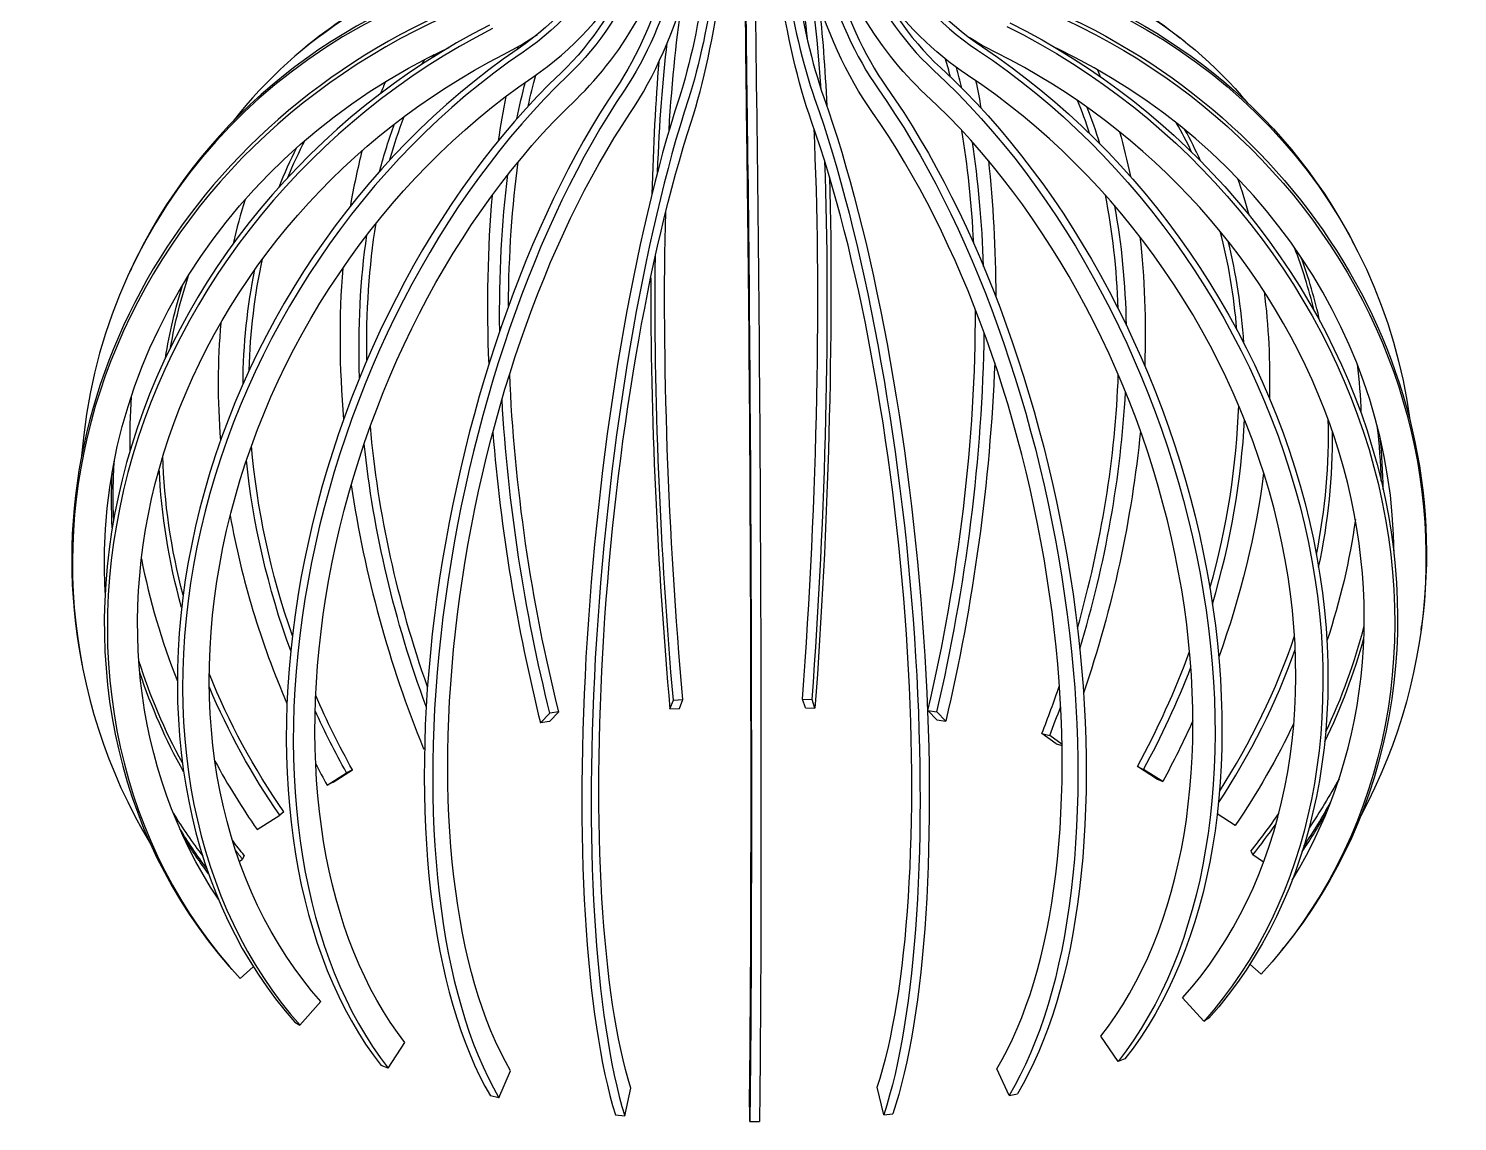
# Model space of a CAD drawing. Header units: millimetres. Extents: x 7085 to 25803, y -5245 to 9436.
# Drawn here: x 23824.1 to 24271.6, y -262.1 to 80.2 of the extents above; entities that cross this region are included whole.
import ezdxf

# ---------------------------------------------------------------- set-up
doc = ezdxf.new("R2010")
doc.units = ezdxf.units.MM
doc.layers.add('PV-1206', color=7, linetype='Continuous')

# ---------------------------------------------------------------- blocks, each defined once
blk = doc.blocks.new('*U47')
at = {"layer": 'PV-1206'}
for p, q in [((15282.21, -9880.94, 5578.71), (15281.52, -9880.93, 5577.66)), ((15340.28, -9895.49, 5641.99), (15339.07, -9894.99, 5641.02)), ((15239.6, -9907.13, 5464.88), (15239.48, -9907.61, 5463.81)), ((15261.79, -9957.38, 5407.32), (15262.74, -9957.83, 5407.96)), ((15263.42, -9957.84, 5409.01), (15262.74, -9957.83, 5407.96)), ((15268.53, -9958.06, 5416.5), (15275.07, -9961.32, 5420.67)), ((15251.16, -9964.94, 5377.04), (15251.62, -9965.88, 5376.03)), ((15276.29, -9961.81, 5421.64), (15275.07, -9961.32, 5420.67)), ((15252.86, -9968.35, 5373.42), (15256.92, -9969.91, 5376.87)), ((15288.73, -9968.13, 5429.34), (15294.33, -9970.91, 5432.92)), ((15290.39, -9969.08, 5430.17), (15288.73, -9968.13, 5429.34)), ((15290.39, -9969.08, 5430.17), (15295.99, -9971.86, 5433.75)), ((15295.99, -9971.86, 5433.75), (15294.33, -9970.91, 5432.92)), ((15262.54, -9983.42, 5360.85), (15263.54, -9984.76, 5359.96)), ((15263.54, -9984.76, 5359.96), (15270.38, -9986.81, 5366.79)), ((15314.63, -9984.31, 5439.84), (15314.91, -9984.44, 5440.05)), ((15314.88, -9984.47, 5439.92), (15314.63, -9984.31, 5439.84)), ((15281.26, -10006.52, 5347.58), (15279.77, -10004.86, 5348.3)), ((15344.61, -10005.57, 5447.34), (15347.6, -10006.6, 5450.1)), ((15346.83, -10007.23, 5447.75), (15344.61, -10005.57, 5447.34)), ((15281.26, -10006.52, 5347.58), (15287.28, -10007.58, 5354.94)), ((15346.83, -10007.23, 5447.75), (15349.83, -10008.27, 5450.5)), ((15349.83, -10008.27, 5450.5), (15347.6, -10006.6, 5450.1)), ((15305.42, -10031.66, 5338.99), (15303.54, -10029.79, 5339.5)), ((15305.42, -10031.66, 5338.99), (15310.33, -10031.56, 5346.76)), ((15376.64, -10030.48, 5451.36), (15378.15, -10030.35, 5453.93)), ((15376.64, -10030.48, 5451.36), (15378.95, -10032.35, 5451.51)), ((15378.15, -10030.35, 5453.93), (15380.46, -10032.23, 5454.08)), ((15378.95, -10032.35, 5451.51), (15380.46, -10032.23, 5454.08)), ((15331.96, -10056.83, 5334.01), (15334.11, -10058.79, 5333.76)), ((15334.11, -10058.79, 5333.76), (15337.7, -10057.45, 5341.77)), ((15409.11, -10057.78, 5451.67), (15409.12, -10056.39, 5454.24)), ((15409.11, -10057.78, 5451.67), (15411.35, -10059.75, 5451.55)), ((15409.12, -10056.39, 5454.24), (15411.36, -10058.35, 5454.11)), ((15411.35, -10059.75, 5451.55), (15411.36, -10058.35, 5454.11)), ((15551.61, -10072.97, 5644.42), (15550.87, -10071.82, 5645.38)), ((15363.59, -10084.62, 5332.15), (15365.71, -10081.99, 5340.24)), ((15363.59, -10084.62, 5332.15), (15365.89, -10086.56, 5332.16)), ((15438.18, -10082.78, 5450.96), (15440.22, -10084.71, 5450.58)), ((15439.58, -10085.45, 5448.23), (15438.18, -10082.78, 5450.96)), ((15439.58, -10085.45, 5448.23), (15441.61, -10087.38, 5447.84)), ((15441.61, -10087.38, 5447.84), (15440.22, -10084.71, 5450.58)), ((15396.11, -10111.09, 5334.06), (15396.72, -10107.23, 5342.07)), ((15463.65, -10107.96, 5444.31), (15465.35, -10109.73, 5443.7)), ((15466.27, -10111.85, 5441.25), (15463.65, -10107.96, 5444.31)), ((15396.11, -10111.09, 5334.06), (15398.39, -10112.87, 5334.34)), ((15467.6, -10113.07, 5441.08), (15465.35, -10109.73, 5443.7)), ((15466.27, -10111.85, 5441.25), (15467.53, -10113.16, 5440.8)), ((15576.39, -10126.04, 5585.7), (15576.22, -10125.33, 5586.75)), ((15427.58, -10134.67, 5339.62), (15426.73, -10129.73, 5347.36)), ((15483.92, -10130.35, 5434.72), (15485.18, -10131.86, 5433.91)), ((15487.52, -10135.33, 5431.19), (15483.92, -10130.35, 5434.72)), ((15427.58, -10134.67, 5339.62), (15429.71, -10136.19, 5340.15)), ((15488.78, -10136.84, 5430.38), (15485.18, -10131.86, 5433.91)), ((15487.52, -10135.33, 5431.19), (15488.78, -10136.84, 5430.38)), ((15456.29, -10153.58, 5349.48), (15454.14, -10147.76, 5356.8)), ((15502.71, -10155.55, 5417.71), (15499.29, -10150.85, 5421.02)), ((15458.14, -10154.74, 5350.22), (15456.29, -10153.58, 5349.48)), ((15479.93, -10167.24, 5361.08), (15476.69, -10160.79, 5367.86)), ((15504.44, -10161.09, 5410.25), (15504.61, -10161.81, 5409.21)), ((15506.62, -10164.66, 5407.11), (15504.61, -10161.81, 5409.21)), ((15481.38, -10167.97, 5361.98), (15479.93, -10167.24, 5361.08)), ((15497.27, -10174.47, 5374.68), (15495.37, -10171.29, 5377.57)), ((15562.36, -10175.15, 5474.18), (15562.77, -10174.91, 5475.25)), ((15503.86, -10176.39, 5381.38), (15504.81, -10176.64, 5382.39))]:
    blk.add_line(p, q, dxfattribs=at)
at = {"layer": 'PV-1206', "extrusion": (-0.596103, -0.704479, 0.385188)}
for centre, major_axis, ratio, start_param, end_param in [((15398.92, -10022.89, 5499.73), (-159.33, 115.76, -34.86), 0.920316, -1.373807, 0), ((15398.94, -10022.87, 5499.79), (-117.42, 141.94, 77.88), 0.908357, -0.798662, 0.328257), ((15398.81, -10023.37, 5498.67), (-159.33, 115.76, -34.86), 0.920316, -1.373807, 0.324884), ((15399.63, -10022.88, 5500.84), (-117.42, 141.94, 77.88), 0.908357, -0.798662, 0), ((15399.41, -10023.21, 5499.89), (-60.34, 128.22, 141.13), 0.839323, -0.415266, 0.176659), ((15398.81, -10023.4, 5498.62), (-147.65, 58.46, -121.58), 0.874448, -1.852051, 0), ((15399.27, -10024.34, 5497.61), (-147.65, 58.46, -121.58), 0.874448, -1.852051, 0.02171), ((15399.41, -10023.21, 5499.89), (60.34, -128.22, -141.13), 0.839323, -2.429934, -2.336763), ((15400.69, -10023.74, 5500.9), (20.73, -108.65, -166.63), 0.717551, -2.488651, -2.403267), ((15400.62, -10023.71, 5500.86), (-60.34, 128.22, 141.13), 0.839323, -0.415266, 0), ((15400.69, -10023.74, 5500.9), (20.73, -108.65, -166.63), 0.717551, -2.260517, -2.05994), ((15399.31, -10024.4, 5497.56), (-120.62, 15.24, -158.8), 0.773636, -2.116004, -0.242243), ((15400.32, -10025.74, 5496.67), (-120.62, 15.24, -158.8), 0.773636, -2.116004, -0.242243), ((15399.41, -10023.21, 5499.89), (60.34, -128.22, -141.13), 0.839323, -2.156681, -1.950249), ((15402.45, -10024.76, 5501.77), (-5.8, -92.11, -177.43), 0.550692, -2.543736, -2.516462), ((15402.45, -10024.76, 5501.77), (-5.8, -92.11, -177.43), 0.550692, -2.393274, -2.284208), ((15400.69, -10023.74, 5500.9), (20.73, -108.65, -166.63), 0.717551, -1.936141, -1.624175), ((15402.45, -10024.76, 5501.77), (-5.8, -92.11, -177.43), 0.550692, -2.170136, -1.913292), ((15400.11, -10026.13, 5495.63), (-97.83, -12.36, -174), 0.624213, -2.253847, -0.380086), ((15401.6, -10027.79, 5494.91), (-97.83, -12.36, -174), 0.624213, -2.253847, -0.380086), ((15382.7, -9897.24, 5704.41), (62.75, -24.84, 51.67), 0.874448, -1.852051, -1.705559), ((15398.94, -10022.87, 5499.79), (117.42, -141.94, -77.88), 0.908357, -2.189511, -2.106232), ((15404.56, -10026.18, 5502.43), (-25.41, -78.19, -182.32), 0.349232, -2.387049, -2.293884), ((15404.56, -10026.18, 5502.43), (-25.41, -78.19, -182.32), 0.349232, -2.502556, -2.495616), ((15399.41, -10023.21, 5499.89), (60.34, -128.22, -141.13), 0.839323, -1.809451, -1.683098), ((15402.45, -10024.76, 5501.77), (-5.8, -92.11, -177.43), 0.550692, -1.807145, -1.37531), ((15404.56, -10026.18, 5502.43), (-25.41, -78.19, -182.32), 0.349232, -2.1879, -1.894306), ((15389.92, -9908.25, 5695.45), (51.26, -6.48, 67.49), 0.773636, -2.116004, -1.564638), ((15401.73, -9922.93, 5686.89), (41.58, 5.25, 73.95), 0.624213, -2.253847, -1.405761), ((15401.68, -10027.88, 5494.88), (-79.57, -31.51, -180.76), 0.435568, -2.327243, -0.453483), ((15403.57, -10029.75, 5494.37), (-79.57, -31.51, -180.76), 0.435568, -2.327243, -0.453483), ((15417.91, -9939.73, 5681.2), (33.82, 13.39, 76.82), 0.435568, -2.327243, -1.128614), ((15400.69, -10023.74, 5500.9), (20.73, -108.65, -166.63), 0.717551, -1.519378, -1.48166), ((15437.1, -9957.86, 5677.75), (27.18, 19.7, 78.09), 0.220641, -2.363444, -1.164814), ((15404.56, -10026.18, 5502.43), (-25.41, -78.19, -182.32), 0.349232, -1.784593, -1.319293), ((15406.91, -10027.95, 5502.84), (-41.54, -65.63, -184.3), 0.126936, -2.403976, -2.133623), ((15456.02, -9974.43, 5676.72), (-18.42, -22.26, -69.21), 0.010253, -1.96623, -0.767601), ((15458.31, -9976.36, 5676.73), (-18.42, -22.26, -69.21), 0.010253, -1.96623, -0.767601), ((15477.71, -9992.11, 5677.95), (-12.67, -26.92, -68.85), 0.239418, -1.978744, -0.780115), ((15480, -9993.89, 5678.23), (-12.67, -26.92, -68.85), 0.239418, -1.978744, -0.780115), ((15403.68, -10029.85, 5494.35), (-63.96, -46.35, -183.74), 0.220641, -2.363444, -0.489683), ((15405.84, -10031.82, 5494.1), (-63.96, -46.35, -183.74), 0.220641, -2.363444, -0.489683), ((15498.73, -10007.89, 5681.62), (-6.07, -31.84, -67.63), 0.453538, -2.017722, -0.819093), ((15500.86, -10009.41, 5682.14), (-6.07, -31.84, -67.63), 0.453538, -2.017722, -0.819093), ((15411.56, -10031.87, 5502.87), (53.65, 50.38, 175.17), 0.105483, -0.751558, -0.066891), ((15518.02, -10020.45, 5688.49), (2.36, -37.49, -64.92), 0.639162, -2.095374, -0.896745), ((15519.87, -10021.61, 5689.23), (2.36, -37.49, -64.92), 0.639162, -2.095374, -0.896745), ((15406.91, -10027.95, 5502.84), (-41.54, -65.63, -184.3), 0.126936, -1.985595, -1.294483), ((15409.32, -10029.9, 5502.99), (53.65, 50.38, 175.17), 0.105483, -0.627314, -0.268219), ((15533.85, -10029.64, 5696.2), (14.4, -44.32, -58.77), 0.784624, -2.241196, -1.042567), ((15535.3, -10030.37, 5697.1), (14.4, -44.32, -58.77), 0.784624, -2.241196, -1.042567), ((15405.93, -10031.9, 5494.09), (46.65, 56.39, 175.34), 0.010253, -2.641362, -0.767601), ((15408.34, -10033.93, 5494.11), (32.09, 68.2, 174.41), 0.239418, -2.653876, -0.780115), ((15409.32, -10029.9, 5502.99), (53.65, 50.38, 175.17), 0.105483, -1.848173, -0.841304), ((15411.56, -10031.87, 5502.87), (53.65, 50.38, 175.17), 0.105483, -1.848173, -0.911857), ((15410.73, -10035.79, 5494.41), (15.39, 80.66, 171.34), 0.453538, -2.692853, -0.819093), ((15413.24, -10037.06, 5495.97), (5.98, -94.97, -164.45), 0.639162, 0.371087, 2.244848), ((15411.67, -10031.96, 5502.86), (67.94, 37.35, 173.46), 0.330165, -0.666212, -0.619547), ((15415.17, -10038.27, 5496.74), (36.48, -112.27, -148.88), 0.784624, 0.225265, 2.099026), ((15413.7, -10033.89, 5502.47), (67.94, 37.35, 173.46), 0.330165, -0.690852, -0.638258), ((15411.67, -10031.96, 5502.86), (67.94, 37.35, 173.46), 0.330165, -1.023739, -0.79283), ((15416.68, -10039.02, 5497.7), (82.82, -130.5, -110.51), 0.880785, 0.116535, 1.819341), ((15413.7, -10033.89, 5502.47), (67.94, 37.35, 173.46), 0.330165, -1.064244, -0.815647), ((15417.67, -10039.28, 5498.77), (137.45, -129.08, -23.35), 0.921604, 0.127817, 1.235332), ((15415.5, -10035.76, 5501.83), (83.85, 21.53, 169.13), 0.534102, -0.465506, -0.464297), ((15411.67, -10031.96, 5502.86), (67.94, 37.35, 173.46), 0.330165, -1.825587, -1.145092), ((15413.8, -10033.99, 5502.45), (83.85, 21.53, 169.13), 0.534102, -0.686126, -0.607871), ((15413.7, -10033.89, 5502.47), (67.94, 37.35, 173.46), 0.330165, -1.825587, -1.184348), ((15415.5, -10035.76, 5501.83), (83.85, 21.53, 169.13), 0.534102, -0.7046, -0.619231), ((15413.8, -10033.99, 5502.45), (83.85, 21.53, 169.13), 0.534102, -1.038403, -0.819468), ((15415.5, -10035.76, 5501.83), (83.85, 21.53, 169.13), 0.534102, -1.06499, -0.837242), ((15415.57, -10035.84, 5501.8), (103.12, 0, 159.58), 0.704479, -0.540273, -0.47161), ((15416.83, -10037.35, 5500.98), (103.12, 0, 159.58), 0.704479, -0.554176, -0.481273), ((15413.8, -10033.99, 5502.45), (83.85, 21.53, 169.13), 0.534102, -1.588529, -1.156242), ((15415.5, -10035.76, 5501.83), (83.85, 21.53, 169.13), 0.534102, -1.620819, -1.182416), ((15415.57, -10035.84, 5501.8), (103.12, 0, 159.58), 0.704479, -0.899778, -0.710755), ((15416.83, -10037.35, 5500.98), (103.12, 0, 159.58), 0.704479, -0.919054, -0.725223), ((15413.8, -10033.99, 5502.45), (83.85, 21.53, 169.13), 0.534102, -1.772862, -1.688253), ((15415.5, -10035.76, 5501.83), (83.85, 21.53, 169.13), 0.534102, -1.772862, -1.720979), ((15416.88, -10037.42, 5500.94), (127.29, -32.68, 137.22), 0.830592, -0.577155, -0.452406), ((15417.62, -10038.57, 5499.98), (127.29, -32.68, 137.22), 0.830592, -0.591023, -0.464956), ((15416.83, -10037.35, 5500.98), (103.12, 0, 159.58), 0.704479, -1.375797, -1.055529), ((15415.57, -10035.84, 5501.8), (103.12, 0, 159.58), 0.704479, -1.353484, -1.035987), ((15415.57, -10035.84, 5501.8), (103.12, 0, 159.58), 0.704479, -1.672245, -1.463488), ((15416.83, -10037.35, 5500.98), (103.12, 0, 159.58), 0.704479, -1.672245, -1.486449), ((15417.62, -10038.57, 5499.98), (127.29, -32.68, 137.22), 0.830592, -1.033524, -0.794431), ((15416.88, -10037.42, 5500.94), (127.29, -32.68, 137.22), 0.830592, -1.017049, -0.778333), ((15417.91, -10038.3, 5500.93), (150.39, -82.68, 81.53), 0.904515, -0.425513, -0.326172), ((15417.62, -10038.57, 5499.98), (127.29, -32.68, 137.22), 0.830592, -1.46553, -1.178954), ((15416.88, -10037.42, 5500.94), (127.29, -32.68, 137.22), 0.830592, -1.449777, -1.161019), ((15418.08, -10039.02, 5499.88), (150.39, -82.68, 81.53), 0.904515, -0.434378, -0.340414), ((15417.91, -10038.3, 5500.93), (150.39, -82.68, 81.53), 0.904515, -1.118621, -1.039574), ((15418.08, -10039.02, 5499.88), (150.39, -82.68, 81.53), 0.904515, -1.118621, -1.053501), ((15418.08, -10039.02, 5499.88), (150.39, -82.68, 81.53), 0.904515, -0.890635, -0.699343), ((15417.91, -10038.3, 5500.93), (150.39, -82.68, 81.53), 0.904515, -0.879657, -0.684283), ((15417.67, -10039.28, 5498.77), (137.45, -129.08, -23.35), 0.921604, -0.434391, -0.352623), ((15418.08, -10039.04, 5499.83), (137.45, -129.08, -23.35), 0.921604, -0.430664, -0.34007)]:
    blk.add_ellipse(centre, major_axis=major_axis, ratio=ratio, start_param=start_param, end_param=end_param, dxfattribs=at)
at = {"layer": 'PV-1206', "extrusion": (0.596103, 0.704479, -0.385188)}
for centre, major_axis, ratio, start_param, end_param in [((15398.81, -10023.37, 5498.67), (-151.36, 109.97, -33.11), 0.920316, 0.121842, 1.301199), ((15399.41, -10023.21, 5499.89), (-57.32, 121.81, 134.08), 0.839323, -0.627179, -0.486737), ((15400.62, -10023.71, 5500.86), (-57.32, 121.81, 134.08), 0.839323, -0.613096, -0.473615), ((15398.94, -10022.87, 5499.79), (-111.55, 134.84, 73.98), 0.908357, -0.449557, -0.349303), ((15399.63, -10022.88, 5500.84), (-111.55, 134.84, 73.98), 0.908357, -0.440892, -0.334855), ((15399.27, -10024.34, 5497.61), (-140.27, 55.54, -115.5), 0.874448, 0.116795, 1.852051), ((15399.41, -10023.21, 5499.89), (-57.32, 121.81, 134.08), 0.839323, -1.072604, -0.827484), ((15400.62, -10023.71, 5500.86), (-57.32, 121.81, 134.08), 0.839323, -1.056485, -0.811116), ((15400.69, -10023.74, 5500.9), (-19.69, 103.21, 158.3), 0.717551, -0.972813, -0.760133), ((15402.35, -10024.7, 5501.73), (-19.69, 103.21, 158.3), 0.717551, -0.953284, -0.745008), ((15400.69, -10023.74, 5500.9), (-19.69, 103.21, 158.3), 0.717551, -0.590954, -0.501693), ((15402.35, -10024.7, 5501.73), (-19.69, 103.21, 158.3), 0.717551, -0.576408, -0.491354), ((15400.32, -10025.74, 5496.67), (-114.59, 14.48, -150.86), 0.773636, 0.242243, 2.116004), ((15398.94, -10022.87, 5499.79), (-111.55, 134.84, 73.98), 0.908357, -0.89669, -0.709405), ((15399.63, -10022.88, 5500.84), (-111.55, 134.84, 73.98), 0.908357, -0.8863, -0.694556), ((15400.69, -10023.74, 5500.9), (-19.69, 103.21, 158.3), 0.717551, -1.438441, -1.107267), ((15402.35, -10024.7, 5501.73), (-19.69, 103.21, 158.3), 0.717551, -1.416872, -1.087355), ((15402.45, -10024.76, 5501.77), (5.51, 87.51, 168.56), 0.550692, -0.750887, -0.645111), ((15404.45, -10026.11, 5502.4), (5.51, 87.51, 168.56), 0.550692, -0.731549, -0.63295), ((15402.45, -10024.76, 5501.77), (5.51, 87.51, 168.56), 0.550692, -0.492604, -0.47871), ((15404.45, -10026.11, 5502.4), (5.51, 87.51, 168.56), 0.550692, -0.480206, -0.471553), ((15402.45, -10024.76, 5501.77), (5.51, 87.51, 168.56), 0.550692, -1.145514, -0.882127), ((15404.45, -10026.11, 5502.4), (5.51, 87.51, 168.56), 0.550692, -1.118699, -0.863414), ((15399.41, -10023.21, 5499.89), (-57.32, 121.81, 134.08), 0.839323, -1.458494, -1.215244), ((15400.62, -10023.71, 5500.86), (-57.32, 121.81, 134.08), 0.839323, -1.458494, -1.197565), ((15398.92, -10022.89, 5499.73), (-151.36, 109.97, -33.11), 0.920316, -0.417513, -0.332278), ((15401.6, -10027.79, 5494.91), (-92.94, -11.74, -165.3), 0.624213, 0.380086, 2.253847), ((15388.91, -9906.91, 5696.35), (-45.23, 5.71, -59.55), 0.773636, -2.224218, -1.025588), ((15389.92, -9908.25, 5695.45), (-45.23, 5.71, -59.55), 0.773636, -2.224218, -1.025588), ((15398.81, -10023.37, 5498.67), (-151.36, 109.97, -33.11), 0.920316, -0.420668, -0.344343), ((15402.45, -10024.76, 5501.77), (5.51, 87.51, 168.56), 0.550692, -1.710106, -1.259909), ((15404.45, -10026.11, 5502.4), (5.51, 87.51, 168.56), 0.550692, -1.678892, -1.233303), ((15404.56, -10026.18, 5502.43), (24.14, 74.28, 173.2), 0.349232, -0.755852, -0.667958), ((15406.79, -10027.85, 5502.83), (24.14, 74.28, 173.2), 0.349232, -0.730121, -0.653187), ((15404.56, -10026.18, 5502.43), (24.14, 74.28, 173.2), 0.349232, -1.17395, -0.877499), ((15406.79, -10027.85, 5502.83), (24.14, 74.28, 173.2), 0.349232, -1.131822, -0.853313), ((15400.23, -9921.27, 5687.61), (-36.69, -4.63, -65.25), 0.624213, -2.086375, -0.887745), ((15401.73, -9922.93, 5686.89), (-36.69, -4.63, -65.25), 0.624213, -2.086375, -0.887745), ((15398.94, -10022.87, 5499.79), (-111.55, 134.84, 73.98), 0.908357, -1.075099, -1.056071), ((15399.63, -10022.88, 5500.84), (-111.55, 134.84, 73.98), 0.908357, -1.075099, -1.042694), ((15416.02, -9937.86, 5681.7), (-29.84, -11.81, -67.79), 0.435568, -2.012979, -0.814349), ((15417.91, -9939.73, 5681.2), (-29.84, -11.81, -67.79), 0.435568, -2.012979, -0.814349), ((15400.69, -10023.74, 5500.9), (-19.69, 103.21, 158.3), 0.717551, -1.659932, -1.545289), ((15402.35, -10024.7, 5501.73), (-19.69, 103.21, 158.3), 0.717551, -1.659932, -1.522994), ((15434.94, -9955.89, 5678), (-23.98, -17.38, -68.9), 0.220641, -1.976778, -0.778149), ((15403.57, -10029.75, 5494.37), (75.59, 29.93, 171.73), 0.435568, -2.68811, -0.814349), ((15437.1, -9957.86, 5677.75), (-23.98, -17.38, -68.9), 0.220641, -1.976778, -0.778149), ((15456.02, -9974.43, 5676.72), (20.87, 25.23, 78.44), 0.010253, -2.373992, -1.175363), ((15404.56, -10026.18, 5502.43), (24.14, 74.28, 173.2), 0.349232, -1.8223, -1.292381), ((15406.79, -10027.85, 5502.83), (24.14, 74.28, 173.2), 0.349232, -1.8223, -1.251164), ((15406.91, -10027.95, 5502.84), (39.46, 62.34, 175.09), 0.126936, -0.930163, -0.627847), ((15409.22, -10029.82, 5502.99), (39.46, 62.34, 175.09), 0.126936, -0.843146, -0.498094), ((15477.71, -9992.11, 5677.95), (14.36, 30.51, 78.02), 0.239418, -2.361478, -1.162849), ((15498.73, -10007.89, 5681.62), (6.88, 36.09, 76.65), 0.453538, -2.3225, -1.123871), ((15405.84, -10031.82, 5494.1), (60.76, 44.03, 174.56), 0.220641, -2.65191, -0.778149), ((15406.91, -10027.95, 5502.84), (39.46, 62.34, 175.09), 0.126936, -1.84711, -1.093433), ((15409.22, -10029.82, 5502.99), (39.46, 62.34, 175.09), 0.126936, -1.84711, -1.010804), ((15518.02, -10020.45, 5688.49), (-2.67, 42.49, 73.57), 0.639162, -2.244848, -1.406062), ((15405.93, -10031.9, 5494.09), (-49.11, -59.36, -184.57), 0.010253, -2.373992, -0.500231), ((15408.23, -10033.83, 5494.11), (-49.11, -59.36, -184.57), 0.010253, -2.373992, -0.500231), ((15411.56, -10031.87, 5502.87), (-56.47, -53.03, -184.39), 0.105483, -2.545112, -2.303541), ((15408.34, -10033.93, 5494.11), (-33.78, -71.79, -183.59), 0.239418, -2.361478, -0.487717), ((15410.63, -10035.71, 5494.39), (-33.78, -71.79, -183.59), 0.239418, -2.361478, -0.487717), ((15533.85, -10029.64, 5696.2), (-16.32, 50.23, 66.6), 0.784624, -2.099026, -1.628619), ((15411.56, -10031.87, 5502.87), (-56.47, -53.03, -184.39), 0.105483, -2.162946, -1.293419), ((15410.73, -10035.79, 5494.41), (-16.2, -84.91, -180.36), 0.453538, -2.3225, -0.448739), ((15412.87, -10037.31, 5494.93), (-16.2, -84.91, -180.36), 0.453538, -2.3225, -0.448739), ((15413.24, -10037.06, 5495.97), (6.29, -99.97, -173.11), 0.639162, -2.244848, -0.371087), ((15415.09, -10038.22, 5496.7), (6.29, -99.97, -173.11), 0.639162, -2.244848, -0.371087), ((15416.88, -10037.42, 5500.94), (133.99, -34.4, 144.44), 0.830592, -0.391656, 0), ((15417.62, -10038.57, 5499.98), (133.99, -34.4, 144.44), 0.830592, -0.391656, 0.166484), ((15415.17, -10038.27, 5496.74), (38.4, -118.18, -156.71), 0.784624, -2.099026, -0.225265), ((15545.5, -10034.54, 5705.26), (-37.05, 58.38, 49.44), 0.880785, -1.819341, -1.706384), ((15417.91, -10038.3, 5500.93), (158.31, -87.03, 85.82), 0.904515, -0.75514, 0), ((15416.62, -10039, 5497.65), (38.4, -118.18, -156.71), 0.784624, -2.099026, -0.225265), ((15416.68, -10039.02, 5497.7), (87.18, -137.37, -116.32), 0.880785, -1.819341, 0.05442), ((15413.7, -10033.89, 5502.47), (-71.52, -39.32, -182.59), 0.330165, -2.414412, -2.354302), ((15417.64, -10039.28, 5498.72), (87.18, -137.37, -116.32), 0.880785, -1.819341, 0), ((15417.67, -10039.28, 5498.77), (144.69, -135.87, -24.58), 0.921604, -1.32186, 0.33285), ((15418.08, -10039.04, 5499.83), (144.69, -135.87, -24.58), 0.921604, -1.32186, 0), ((15418.08, -10039.02, 5499.88), (158.31, -87.03, 85.82), 0.904515, -0.75514, 0.319513), ((15413.7, -10033.89, 5502.47), (-71.52, -39.32, -182.59), 0.330165, -2.247248, -2.000538), ((15415.5, -10035.76, 5501.83), (-88.26, -22.66, -178.04), 0.534102, -2.558548, -2.541859), ((15413.7, -10033.89, 5502.47), (-71.52, -39.32, -182.59), 0.330165, -1.89069, -1.316005), ((15415.5, -10035.76, 5501.83), (-88.26, -22.66, -178.04), 0.534102, -2.41898, -2.328375), ((15415.5, -10035.76, 5501.83), (-88.26, -22.66, -178.04), 0.534102, -2.214326, -1.990212), ((15416.83, -10037.35, 5500.98), (-108.55, 0, -167.98), 0.704479, -2.509826, -2.437715), ((15415.5, -10035.76, 5501.83), (-88.26, -22.66, -178.04), 0.534102, -1.882543, -1.457798), ((15416.83, -10037.35, 5500.98), (-108.55, 0, -167.98), 0.704479, -2.295375, -2.111366), ((15416.83, -10037.35, 5500.98), (-108.55, 0, -167.98), 0.704479, -1.987189, -1.683504), ((15416.83, -10037.35, 5500.98), (-108.55, 0, -167.98), 0.704479, -1.575962, -1.469348), ((15417.62, -10038.57, 5499.98), (-133.99, 34.4, -144.44), 0.830592, -2.453779, -2.369603), ((15417.62, -10038.57, 5499.98), (-133.99, 34.4, -144.44), 0.830592, -2.190102, -1.986705), ((15417.62, -10038.57, 5499.98), (-133.99, 34.4, -144.44), 0.830592, -1.845074, -1.659487), ((15418.08, -10039.02, 5499.88), (-158.31, 87.03, -85.82), 0.904515, -2.201701, -2.109162)]:
    blk.add_ellipse(centre, major_axis=major_axis, ratio=ratio, start_param=start_param, end_param=end_param, dxfattribs=at)

msp = doc.modelspace()

# ---------------------------------------------------------------- block references
at = {"layer": 'PV-1206', "extrusion": (-8.32667e-17, 0.922838, 0.385188), "rotation": 220.236612702366}
msp.add_blockref('*U47', (-5807.55724, 2326.55592, -5573.98806), dxfattribs=at)

doc.saveas('drawing.dxf')
